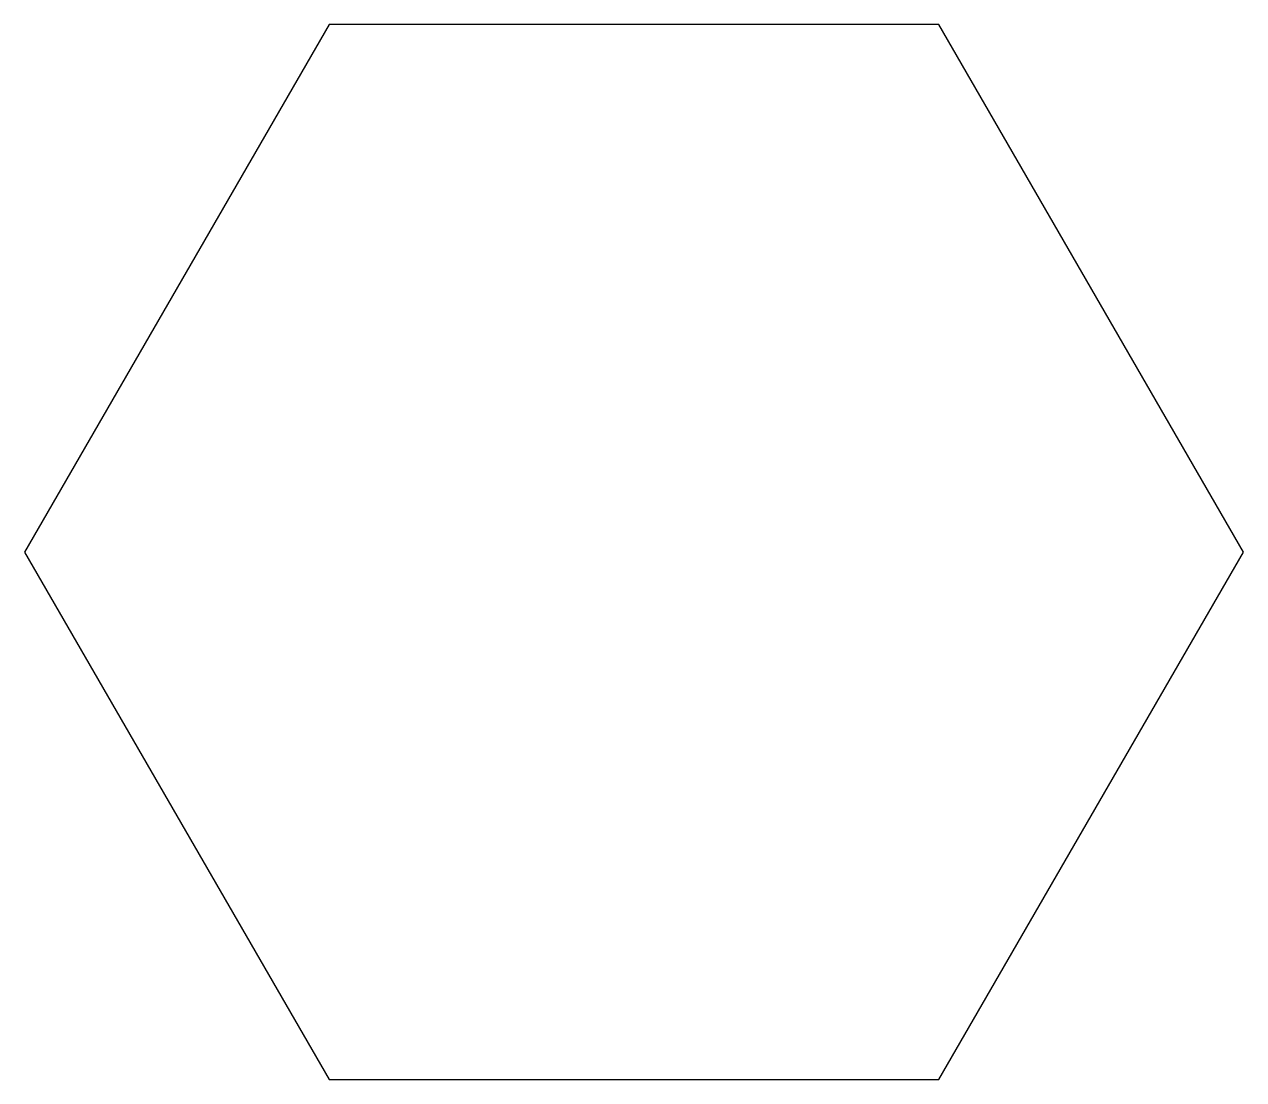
# Model space of a CAD drawing. Header units: millimetres. Extents: x -20.3 to 20.3, y -17.5 to 17.5.
import ezdxf

# ---------------------------------------------------------------- set-up
doc = ezdxf.new("R2010")
doc.units = ezdxf.units.MM

msp = doc.modelspace()

# ---------------------------------------------------------------- linework, layer by layer
at = {"color": 7, "linetype": 'Continuous', "lineweight": 25}
for p, q in [((-10.129, 17.545), (-20.259, 0)), ((10.129, 17.545), (-10.129, 17.545)), ((20.259, 0), (10.129, 17.545)), ((-20.259, 0), (-10.129, -17.545)), ((10.129, -17.545), (20.259, 0)), ((-10.129, -17.545), (10.129, -17.545))]:
    msp.add_line(p, q, dxfattribs=at)

doc.saveas('drawing.dxf')
